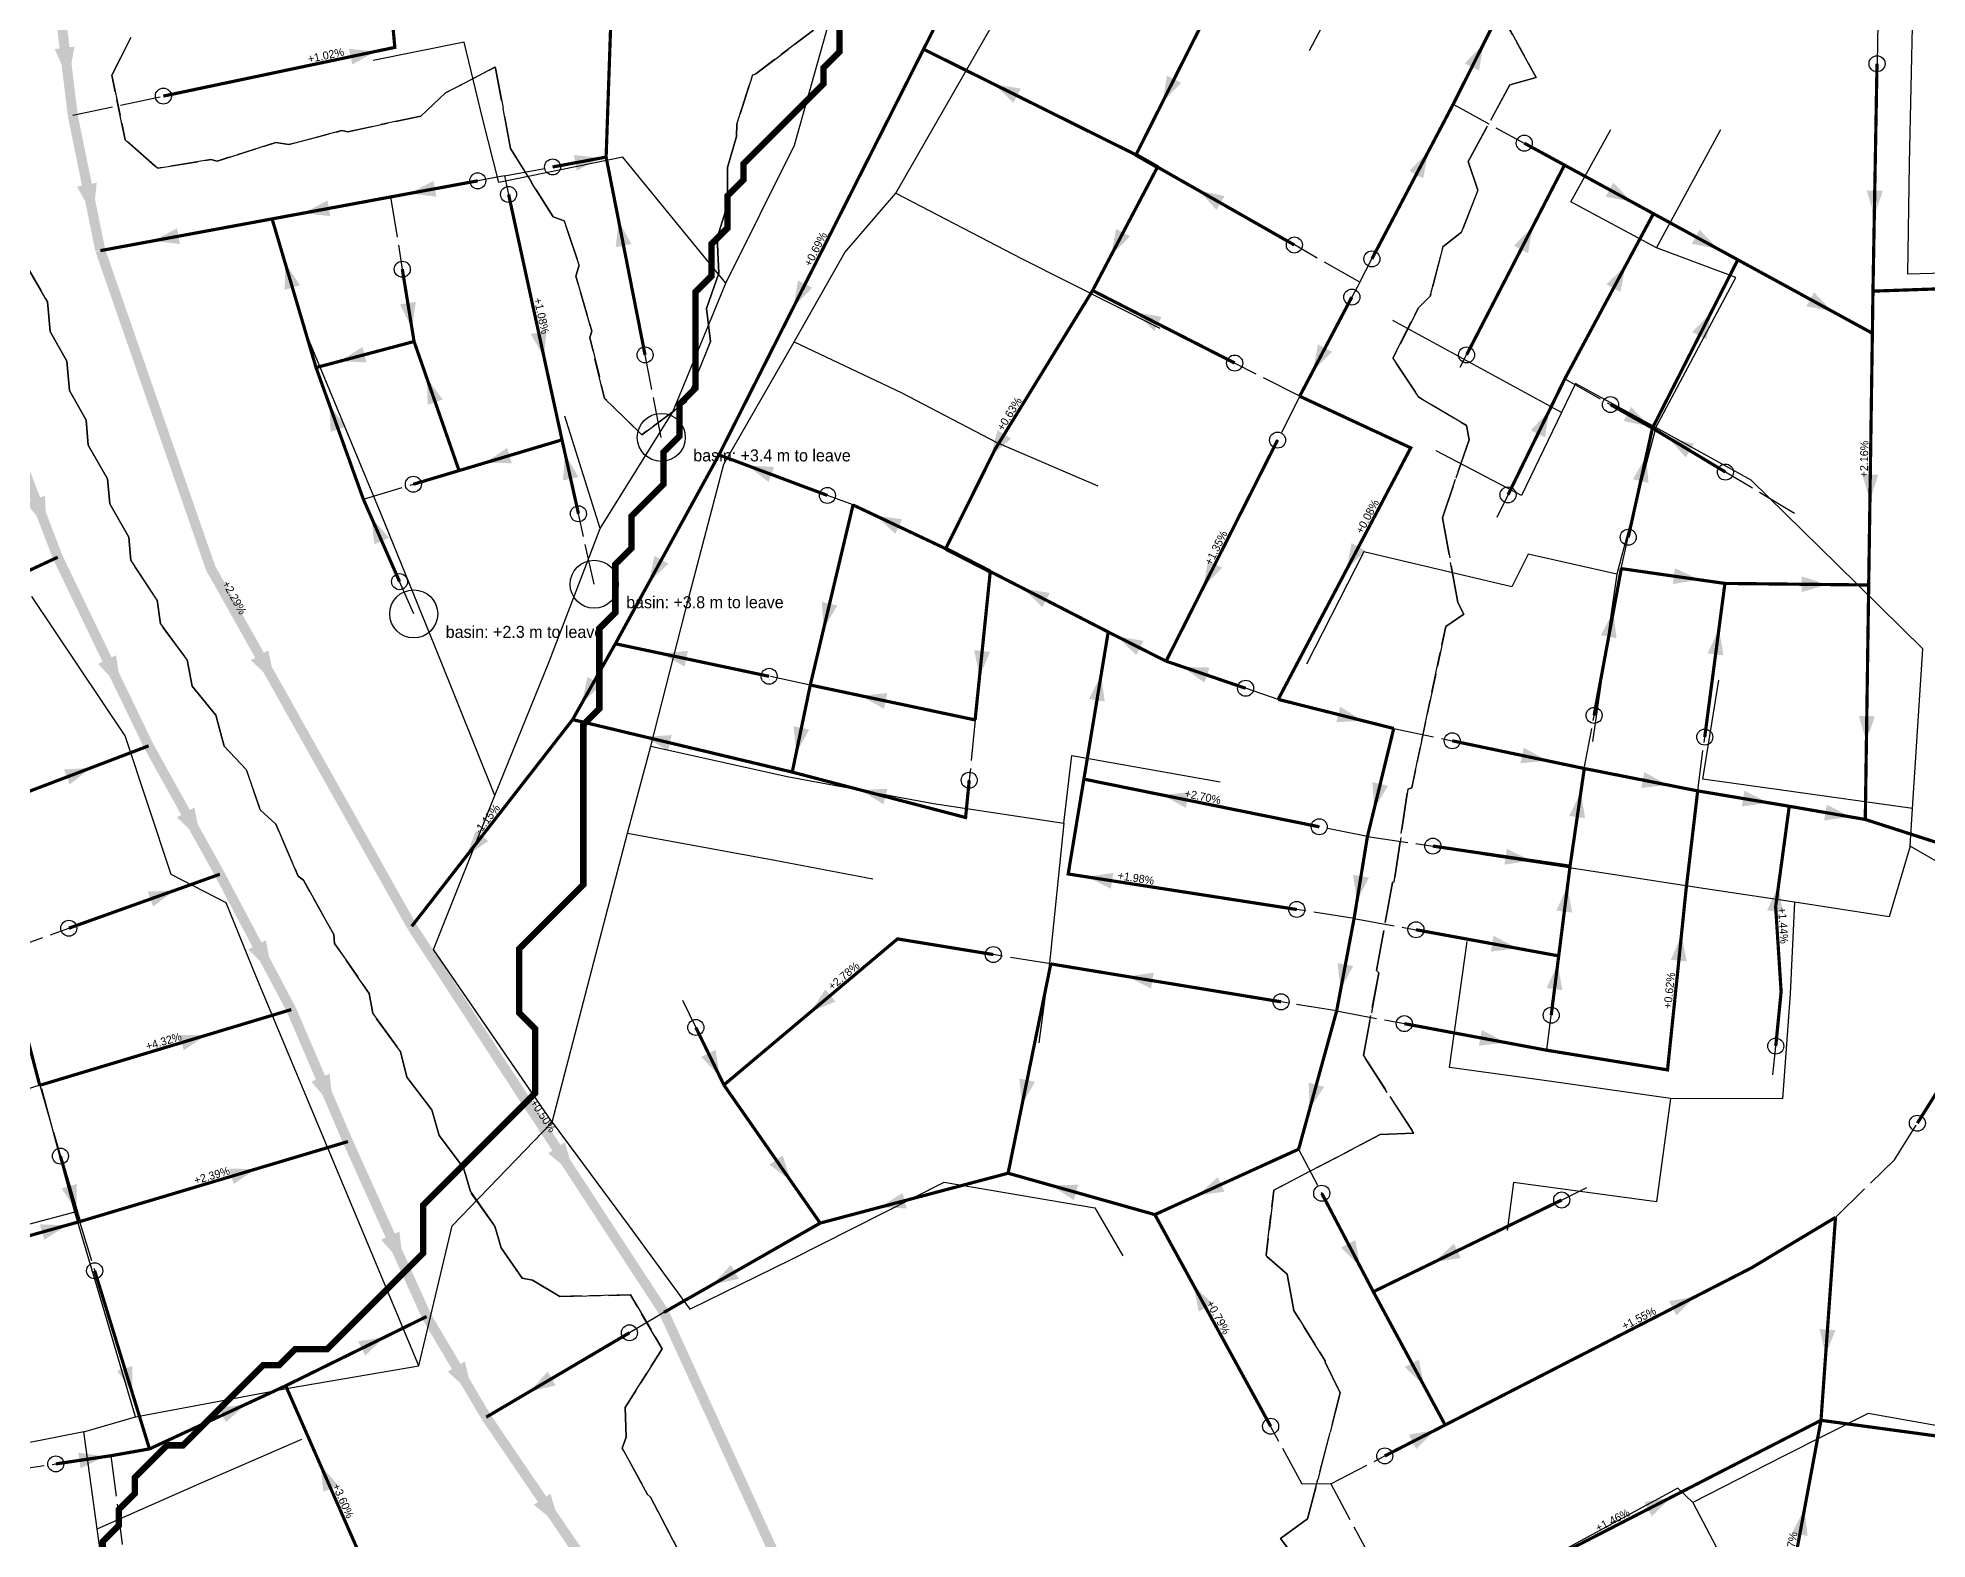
# Model space of a CAD drawing. Header units: metres. Extents: x 441395 to 476894, y 2561381 to 2578972.
# Drawn here: x 450239.8 to 450712, y 2568354.2 to 2568729.3 of the extents above; entities that cross this region are included whole.
import ezdxf
from ezdxf.enums import TextEntityAlignment as Align

# ---------------------------------------------------------------- set-up
doc = ezdxf.new("R2010")
doc.units = ezdxf.units.M
doc.header["$LTSCALE"] = 8
doc.linetypes.add('DASHDOT', pattern=[3.556, 2.54, -0.508, 0, -0.508])
doc.linetypes.add('DASHED', pattern=[1.524, 1.27, -0.254])
for name, color, linetype in [('A_ARROWS', 7, 'Continuous'), ('A_BASINS', 1, 'Continuous'), ('A_BRANCH', 7, 'Continuous'), ('A_BUILT_2006', 252, 'Continuous'), ('A_CATCHMENTS', 7, 'Continuous'), ('A_DROPPED', 1, 'Continuous'), ('A_GRADIENT', 8, 'Continuous'), ('A_HEAD_GAP', 8, 'Continuous'), ('A_HEADS', 8, 'Continuous'), ('A_LATERAL', 7, 'Continuous'), ('A_STREAMS', 5, 'Continuous'), ('A_SUBMAIN', 7, 'Continuous')]:
    doc.layers.add(name, color=color, linetype=linetype)

msp = doc.modelspace()

# ---------------------------------------------------------------- linework, layer by layer
at = {"layer": 'A_ARROWS', "color": 2}
for points in [[(450247.49, 2568718.88), (450244.05, 2568726.53), (450249.02, 2568727.12)], [(450601.1, 2568727.75), (450600, 2568721.14), (450596.43, 2568722.94)], [(450478.84, 2568717.71), (450485.46, 2568716.65), (450483.68, 2568713.07)], [(450520.91, 2568713.28), (450522, 2568719.89), (450525.57, 2568718.1)], [(450587.27, 2568700.81), (450586.06, 2568694.22), (450582.52, 2568696.08)], [(450253.71, 2568684.8), (450249.66, 2568692.13), (450254.56, 2568693.13)], [(450332.77, 2568690.45), (450338.7, 2568693.58), (450339.42, 2568689.65)], [(450306.3, 2568685.56), (450312.23, 2568688.69), (450312.95, 2568684.75)], [(450529.86, 2568691.23), (450536.41, 2568689.8), (450534.43, 2568686.33)], [(450268.71, 2568678.6), (450274.64, 2568681.73), (450275.37, 2568677.8)], [(450508.06, 2568674.99), (450509.27, 2568681.59), (450512.81, 2568679.72)], [(450301.65, 2568673.07), (450305.38, 2568667.5), (450301.55, 2568666.37)], [(450428.71, 2568662.1), (450429.81, 2568668.72), (450433.38, 2568666.92)], [(450333.34, 2568656.73), (450330.34, 2568662.73), (450334.29, 2568663.37)], [(450514.07, 2568660.77), (450520.68, 2568659.64), (450518.86, 2568656.08)], [(450366.35, 2568649.5), (450363.03, 2568655.33), (450366.94, 2568656.18)], [(450315.31, 2568648.53), (450320.98, 2568652.11), (450322, 2568648.24)], [(450558.53, 2568646.15), (450559.74, 2568652.75), (450563.28, 2568650.89)], [(450337.05, 2568644.34), (450341.05, 2568638.95), (450337.27, 2568637.64)], [(450312.74, 2568637.57), (450316.79, 2568632.22), (450313.03, 2568630.87)], [(450478, 2568624.81), (450479.65, 2568631.31), (450483.06, 2568629.22)], [(450351.57, 2568623.14), (450357.13, 2568626.89), (450358.27, 2568623.05)], [(450371.61, 2568625.41), (450374.95, 2568619.6), (450371.05, 2568618.73)], [(450417.15, 2568622.49), (450423.85, 2568622.12), (450422.45, 2568618.37)], [(450323.2, 2568609.49), (450327.61, 2568604.43), (450323.94, 2568602.82)], [(450449.2, 2568609.96), (450455.84, 2568609.04), (450454.14, 2568605.42)], [(450566.9, 2568596.47), (450568.12, 2568603.07), (450571.66, 2568601.2)], [(450392.6, 2568593.32), (450393.93, 2568599.89), (450397.43, 2568597.97)], [(450531.13, 2568592.12), (450532.23, 2568598.73), (450535.8, 2568596.93)], [(450486.09, 2568591.77), (450492.7, 2568590.64), (450490.87, 2568587.08)], [(450436.23, 2568581.74), (450435.76, 2568588.43), (450439.65, 2568587.5)], [(450509.54, 2568579.78), (450516.15, 2568578.68), (450514.35, 2568575.11)], [(450299.18, 2568568.08), (450293.08, 2568573.83), (450297.44, 2568576.28)], [(450395.63, 2568575.52), (450402.31, 2568576.15), (450401.48, 2568572.24)], [(450475.18, 2568569.77), (450473.84, 2568576.34), (450477.82, 2568575.93)], [(450505.55, 2568570.13), (450506.48, 2568563.49), (450502.53, 2568564.15)], [(450525.95, 2568572.18), (450532.66, 2568572), (450531.37, 2568568.22)], [(450375.8, 2568563.09), (450377.2, 2568569.65), (450380.68, 2568567.69)], [(450445.45, 2568564.98), (450452.12, 2568565.61), (450451.29, 2568561.7)], [(450571.01, 2568558.71), (450564.32, 2568558.33), (450565.29, 2568562.21)], [(450429.36, 2568550.67), (450428.71, 2568557.34), (450432.62, 2568556.53)], [(450391.55, 2568554.68), (450398.24, 2568555.14), (450397.31, 2568551.25)], [(450445.45, 2568541.41), (450452.15, 2568541.72), (450451.14, 2568537.85)], [(450573.79, 2568536.7), (450573.36, 2568543.39), (450577.25, 2568542.44)], [(450520.86, 2568540.16), (450527.53, 2568540.85), (450526.73, 2568536.93)], [(450346.91, 2568524.86), (450349.27, 2568531.14), (450352.42, 2568528.68)], [(450501.98, 2568519.71), (450508.61, 2568520.7), (450508, 2568516.75)], [(450569.47, 2568513.57), (450568.52, 2568520.21), (450572.47, 2568519.56)], [(450512.06, 2568494.82), (450518.7, 2568495.76), (450518.05, 2568491.81)], [(450565.41, 2568491.53), (450564.63, 2568498.19), (450568.56, 2568497.44)], [(450433.01, 2568485.99), (450436.62, 2568491.64), (450439.19, 2568488.57)], [(450410.24, 2568469.87), (450405.63, 2568474.74), (450409.23, 2568476.5)], [(450485.78, 2568462.67), (450485.1, 2568469.34), (450489.02, 2568468.54)], [(450557.65, 2568461.63), (450557.42, 2568468.33), (450561.28, 2568467.27)], [(450373.84, 2568445.3), (450367.37, 2568450.63), (450371.56, 2568453.36)], [(450428.01, 2568443.73), (450422.71, 2568447.84), (450425.99, 2568450.13)], [(450493.13, 2568442.62), (450499.84, 2568442.8), (450498.75, 2568438.95)], [(450529.72, 2568440.21), (450534.71, 2568444.68), (450536.37, 2568441.04)], [(450450.27, 2568437.17), (450455.94, 2568440.74), (450456.97, 2568436.88)], [(450408.45, 2568417.84), (450413.02, 2568422.75), (450415, 2568419.28)], [(450528.64, 2568417.69), (450533.47, 2568413.03), (450529.96, 2568411.11)]]:
    msp.add_solid(points, dxfattribs=at)
at = {"layer": 'A_ARROWS', "color": 1}
for points in [[(450324.27, 2568725.93), (450318.42, 2568722.65), (450317.59, 2568726.57)], [(450380.45, 2568699.27), (450374.52, 2568696.14), (450373.79, 2568700.08)], [(450638.2, 2568688.33), (450631.63, 2568689.64), (450633.54, 2568693.15)], [(450698.78, 2568684.76), (450696.89, 2568691.19), (450700.89, 2568691.12)], [(450384.98, 2568683.69), (450388.18, 2568677.79), (450384.25, 2568677.02)], [(450613.4, 2568682.12), (450612.25, 2568675.51), (450608.69, 2568677.35)], [(450659.75, 2568676.56), (450653.17, 2568677.87), (450655.09, 2568681.39)], [(450636.61, 2568672.4), (450635.35, 2568665.82), (450631.82, 2568667.71)], [(450688.36, 2568660.94), (450681.78, 2568662.26), (450683.7, 2568665.77)], [(450657.95, 2568660.62), (450656.84, 2568654.01), (450653.27, 2568655.82)], [(450617.51, 2568636.12), (450616.49, 2568629.5), (450612.9, 2568631.25)], [(450642.63, 2568632.22), (450636.07, 2568633.6), (450638.03, 2568637.09)], [(450647.2, 2568629.5), (450653.72, 2568627.91), (450651.65, 2568624.48)], [(450641.78, 2568624.82), (450642.35, 2568618.14), (450638.44, 2568619.01)], [(450697.68, 2568613.78), (450695.78, 2568620.21), (450699.78, 2568620.16)], [(450655.04, 2568593.94), (450648.43, 2568592.86), (450648.99, 2568596.82)], [(450687, 2568592.74), (450680.58, 2568590.81), (450680.62, 2568594.81)], [(450633.56, 2568585.99), (450634.36, 2568579.33), (450630.43, 2568580.06)], [(450659.95, 2568581.64), (450661.1, 2568575.03), (450657.13, 2568575.55)], [(450696.8, 2568553.48), (450694.9, 2568559.91), (450698.9, 2568559.85)], [(450617.02, 2568548.73), (450610.35, 2568548.08), (450611.17, 2568552)], [(450647.23, 2568542.65), (450640.56, 2568541.93), (450641.33, 2568545.85)], [(450625.45, 2568540.98), (450626.51, 2568534.35), (450622.55, 2568534.93)], [(450672.31, 2568538.22), (450665.67, 2568537.31), (450666.33, 2568541.25)], [(450692.86, 2568534.69), (450686.21, 2568533.81), (450686.9, 2568537.75)], [(450612.98, 2568523.8), (450606.36, 2568522.75), (450606.94, 2568526.71)], [(450622.11, 2568517.38), (450623.29, 2568510.78), (450619.32, 2568511.28)], [(450674.82, 2568517.43), (450675.95, 2568510.82), (450671.98, 2568511.36)], [(450609.57, 2568501.86), (450602.92, 2568501.04), (450603.64, 2568504.98)], [(450650.57, 2568505.15), (450651.91, 2568498.57), (450647.93, 2568498.98)], [(450619.66, 2568498), (450620.84, 2568491.4), (450616.87, 2568491.9)], [(450606.62, 2568478.32), (450599.96, 2568477.53), (450600.7, 2568481.46)], [(450570.28, 2568422.36), (450565.53, 2568427.1), (450569.08, 2568428.96)], [(450588.81, 2568423.48), (450593.69, 2568428.08), (450595.44, 2568424.48)], [(450654.09, 2568414.86), (450649.31, 2568410.16), (450647.48, 2568413.71)], [(450686.61, 2568400.23), (450685.07, 2568406.75), (450689.06, 2568406.47)], [(450586.25, 2568392.57), (450581.45, 2568397.25), (450584.97, 2568399.15)], [(450589.06, 2568381.5), (450584.28, 2568376.8), (450582.45, 2568380.36)], [(450647.94, 2568364.68), (450643.16, 2568359.97), (450641.33, 2568363.53)], [(450681.31, 2568361.7), (450682.11, 2568355.04), (450678.17, 2568355.77)]]:
    msp.add_solid(points, dxfattribs=at)
at = {"layer": 'A_ARROWS', "color": 3}
for points in [[(450242.13, 2568606.58), (450236.94, 2568613.15), (450241.6, 2568614.94)], [(450260.62, 2568566.79), (450254.9, 2568572.91), (450259.4, 2568575.08)], [(450253.09, 2568546.94), (450247.82, 2568542.79), (450246.4, 2568546.53)], [(450280.63, 2568528.82), (450274.57, 2568534.6), (450278.94, 2568537.03)], [(450273.99, 2568516.31), (450268.64, 2568512.27), (450267.29, 2568516.04)], [(450298.37, 2568495.65), (450292.42, 2568501.56), (450296.84, 2568503.89)], [(450281.86, 2568480.14), (450276.31, 2568476.38), (450275.16, 2568480.21)], [(450313.64, 2568462.18), (450308.19, 2568468.54), (450312.78, 2568470.51)], [(450249.48, 2568436.28), (450245.76, 2568441.86), (450249.6, 2568442.98)], [(450294.34, 2568446.72), (450288.78, 2568442.97), (450287.64, 2568446.81)], [(450247.08, 2568432.67), (450241.46, 2568429.02), (450240.38, 2568432.88)], [(450331.19, 2568422.79), (450325.63, 2568429.06), (450330.19, 2568431.11)], [(450326.51, 2568404.71), (450321.65, 2568400.09), (450319.89, 2568403.68)], [(450263.45, 2568390.78), (450259.65, 2568396.31), (450263.47, 2568397.48)], [(450348.49, 2568390.48), (450342.26, 2568396.09), (450346.57, 2568398.64)], [(450362.77, 2568391.14), (450367.27, 2568396.11), (450369.3, 2568392.66)], [(450291.8, 2568387.94), (450286.84, 2568383.44), (450285.15, 2568387.07)], [(450256.56, 2568374.86), (450250.52, 2568371.95), (450249.94, 2568375.9)], [(450310.49, 2568372.73), (450314.9, 2568367.67), (450311.23, 2568366.07)], [(450370.36, 2568357.6), (450363.79, 2568362.81), (450367.93, 2568365.62)]]:
    msp.add_solid(points, dxfattribs=at)
at = {"layer": 'A_BASINS', "color": 1}
for centre in [(450395.64, 2568629.5), (450378.87, 2568592.82), (450333.78, 2568585.41)]:
    msp.add_circle(centre, 6, dxfattribs=at)
at = {"layer": 'A_BRANCH', "color": 1, "const_width": 0.8}
for points in [[(450271.21, 2568714.77), (450329.06, 2568726.94), (450326.79, 2568751.41)], [(450699.45, 2568722.85), (450698.44, 2568666.04)], [(450611.31, 2568703.01), (450621.35, 2568697.53)], [(450368.49, 2568697.06), (450381.86, 2568699.53)], [(450632.85, 2568637.7), (450643.33, 2568631.82)], [(450637.29, 2568604.56), (450643.33, 2568631.82)], [(450628.76, 2568560.06), (450635.55, 2568596.72)], [(450656.4, 2568554.64), (450661.44, 2568593.02)], [(450593.31, 2568553.7), (450626.3, 2568546.78)], [(450588.45, 2568527.4), (450622.74, 2568522.37)], [(450709.53, 2568458.17), (450741.18, 2568508.53)], [(450584.24, 2568506.5), (450619.91, 2568499.96)], [(450618.03, 2568485.13), (450619.91, 2568499.96)], [(450581.33, 2568483.04), (450616.92, 2568476.4)], [(450560.68, 2568440.67), (450573.58, 2568416.06)], [(450576.45, 2568375.04), (450591.53, 2568382.77)]]:
    msp.add_lwpolyline(points, dxfattribs=at)
at = {"layer": 'A_BRANCH', "color": 2, "linetype": 'DASHED', "const_width": 0.8}
msp.add_lwpolyline([(450535.36, 2568741.98), (450514.27, 2568700.1)], dxfattribs=at)
at = {"layer": 'A_BRANCH', "color": 2, "const_width": 0.8}
for points in [[(450573.22, 2568674.1), (450593.53, 2568712.72)], [(450553.85, 2568677.57), (450519.65, 2568697.04)], [(450357.49, 2568690.2), (450370.83, 2568628.89)], [(450330.93, 2568671.51), (450333.87, 2568653.46)], [(450538.93, 2568648.08), (450503.43, 2568666.19)], [(450549.65, 2568628.83), (450521.79, 2568573.6)], [(450437.16, 2568615.01), (450410.06, 2568625.14)], [(450333.69, 2568617.8), (450345.11, 2568621.21)], [(450422.6, 2568569.81), (450384.17, 2568577.95)], [(450541.67, 2568566.82), (450521.79, 2568573.6)], [(450472.6, 2568543.86), (450471.69, 2568534.54), (450428.37, 2568545.88)], [(450554.44, 2568511.56), (450497.33, 2568520.43), (450501.25, 2568544.13)], [(450560.07, 2568532.22), (450501.25, 2568544.13)], [(450478.62, 2568500.3), (450454.68, 2568504.21), (450411.29, 2568467.72)], [(450550.54, 2568488.49), (450492.98, 2568497.96)]]:
    msp.add_lwpolyline(points, dxfattribs=at)
at = {"layer": 'A_BRANCH', "color": 3, "const_width": 0.8}
for points in [[(450235.59, 2568485.74), (450240.32, 2568467.63)], [(450245.49, 2568449.94), (450250.27, 2568433.57)], [(450254.05, 2568421.3), (450267.75, 2568376.8)], [(450387.7, 2568405.82), (450351.9, 2568384.73)], [(450327.57, 2568333.81), (450301.79, 2568392.57)], [(450244.34, 2568373.05), (450258.11, 2568375.09)]]:
    msp.add_lwpolyline(points, dxfattribs=at)
at = {"layer": 'A_BUILT_2006', "color": 252}
for points in [[(450473.94, 2568724.76), (450490.84, 2568754.27)], [(450570.8, 2568751.22), (450557.53, 2568726.08)], [(450707.56, 2568697.97), (450708.42, 2568735.91)], [(450428.92, 2568702.51), (450437.6, 2568733.36)], [(450346.4, 2568728.28), (450323.66, 2568723.66)], [(450351.08, 2568708.92), (450346.4, 2568728.28)], [(450454.24, 2568690.52), (450473.94, 2568724.76)], [(450355.08, 2568693.17), (450351.08, 2568708.92)], [(450411.78, 2568668.07), (450428.92, 2568702.51)], [(450622.92, 2568688.35), (450632.96, 2568706.45)], [(450644.38, 2568676.89), (450660.41, 2568706.39)], [(450386.04, 2568699.53), (450355.08, 2568693.17)], [(450411.78, 2568668.07), (450386.04, 2568699.53)], [(450707.12, 2568670.31), (450707.56, 2568697.97)], [(450441.55, 2568675.71), (450454.24, 2568690.52)], [(450454.24, 2568690.52), (450485.66, 2568674.19)], [(450644.38, 2568676.89), (450622.92, 2568688.35)], [(450428.86, 2568653.34), (450441.55, 2568675.71)], [(450485.66, 2568674.19), (450520.23, 2568656.77)], [(450664.18, 2568669.42), (450644.38, 2568676.89)], [(450644.19, 2568631.95), (450664.18, 2568669.42)], [(450743.71, 2568671.28), (450707.12, 2568670.31)], [(450398.57, 2568635.87), (450411.78, 2568668.07)], [(450598.65, 2568647.69), (450578.47, 2568658.73)], [(450325.62, 2568610.32), (450307.31, 2568654.48)], [(450411.24, 2568622.83), (450428.86, 2568653.34)], [(450428.86, 2568653.34), (450455.61, 2568640.72)], [(450620.59, 2568635.7), (450598.65, 2568647.69)], [(450455.61, 2568640.72), (450479.48, 2568628.23)], [(450624.11, 2568643), (450620.59, 2568635.7)], [(450644.19, 2568631.95), (450624.11, 2568643)], [(450380.37, 2568606.76), (450371.51, 2568634.78)], [(450380.37, 2568606.76), (450398.57, 2568635.87)], [(450620.59, 2568635.7), (450610.58, 2568615)], [(450644.19, 2568631.95), (450634.44, 2568595.3)], [(450667.99, 2568618.82), (450644.19, 2568631.95)], [(450479.48, 2568628.23), (450504.73, 2568617.4)], [(450402.55, 2568589.54), (450411.24, 2568622.83)], [(450610.58, 2568615), (450589.32, 2568626.12)], [(450689.46, 2568597.75), (450667.99, 2568618.82)], [(450339.97, 2568575.13), (450325.62, 2568610.32)], [(450367.58, 2568573.25), (450380.37, 2568606.76)], [(450571.2, 2568600.88), (450556.84, 2568572.87)], [(450608.21, 2568592.17), (450571.2, 2568600.88)], [(450612.26, 2568600.37), (450608.21, 2568592.17)], [(450634.44, 2568595.3), (450612.26, 2568600.37)], [(450634.44, 2568595.3), (450628.32, 2568553.49)], [(450710.92, 2568576.67), (450689.46, 2568597.75)], [(450261.67, 2568554.91), (450238.35, 2568589.75)], [(450393.02, 2568552.39), (450402.55, 2568589.54)], [(450354.08, 2568540.01), (450339.97, 2568575.13)], [(450708.31, 2568536.75), (450710.92, 2568576.67)], [(450354.08, 2568540.01), (450367.58, 2568573.25)], [(450655.89, 2568544.12), (450659.88, 2568568.84)], [(450273.14, 2568520.27), (450261.67, 2568554.91)], [(450387.17, 2568530.63), (450393.02, 2568552.39)], [(450393.02, 2568552.39), (450427.11, 2568544.81)], [(450496.21, 2568533.14), (450498.23, 2568550)], [(450498.23, 2568550), (450535.31, 2568543.46)], [(450427.11, 2568544.81), (450463.71, 2568538.03)], [(450678.6, 2568540.93), (450655.89, 2568544.12)], [(450338.73, 2568501.56), (450354.08, 2568540.01)], [(450463.71, 2568538.03), (450496.21, 2568533.14)], [(450708.31, 2568536.75), (450678.6, 2568540.93)], [(450496.21, 2568533.14), (450492.64, 2568498.16)], [(450707.7, 2568527.4), (450708.31, 2568536.75)], [(450377.76, 2568494.54), (450387.17, 2568530.63)], [(450387.17, 2568530.63), (450424.05, 2568523.92)], [(450707.7, 2568527.4), (450702.5, 2568509.7)], [(450737.9, 2568509.96), (450707.7, 2568527.4)], [(450424.05, 2568523.92), (450448.49, 2568519.22)], [(450625.29, 2568521.52), (450600.94, 2568525.24)], [(450286.87, 2568513.19), (450273.14, 2568520.27)], [(450654.95, 2568516.98), (450625.29, 2568521.52)], [(450294.29, 2568495.02), (450286.87, 2568513.19)], [(450678.84, 2568513.35), (450654.95, 2568516.98)], [(450678.84, 2568513.35), (450677.71, 2568490.52)], [(450702.5, 2568509.7), (450678.84, 2568513.35)], [(450353.53, 2568480.01), (450338.73, 2568501.56)], [(450592.64, 2568472.09), (450597.07, 2568503.55)], [(450308.12, 2568461.96), (450294.29, 2568495.02)], [(450368.34, 2568458.46), (450377.76, 2568494.54)], [(450492.64, 2568498.16), (450489.97, 2568478.21)], [(450492.64, 2568498.16), (450522.27, 2568493.44)], [(450677.71, 2568490.52), (450675.8, 2568464.22)], [(450368.34, 2568458.46), (450353.53, 2568480.01)], [(450618.13, 2568468.55), (450592.64, 2568472.09)], [(450249.09, 2568435.94), (450240.85, 2568466.79)], [(450647.81, 2568464.32), (450618.13, 2568468.55)], [(450320.48, 2568432.43), (450308.12, 2568461.96)], [(450647.81, 2568464.32), (450644.32, 2568438.56)], [(450675.8, 2568464.22), (450647.81, 2568464.32)], [(450343.37, 2568432.53), (450368.34, 2568458.46)], [(450368.34, 2568458.46), (450387.38, 2568432.77)], [(450428.09, 2568424.09), (450466.31, 2568443.47)], [(450466.31, 2568443.47), (450504.02, 2568437.05)], [(450608.57, 2568443.32), (450606.99, 2568431.4)], [(450644.32, 2568438.56), (450608.57, 2568443.32)], [(450249.09, 2568435.94), (450213.29, 2568426.43)], [(450256.16, 2568412.19), (450249.09, 2568435.94)], [(450504.02, 2568437.05), (450510.97, 2568425.05)], [(450335.07, 2568397.56), (450320.48, 2568432.43)], [(450335.07, 2568397.56), (450343.37, 2568432.53)], [(450387.38, 2568432.77), (450402.77, 2568411.68)], [(450402.77, 2568411.68), (450428.09, 2568424.09)], [(450264.22, 2568384.83), (450256.16, 2568412.19)], [(450302.91, 2568392.02), (450335.07, 2568397.56)], [(450264.22, 2568384.83), (450302.91, 2568392.02)], [(450251.34, 2568381.1), (450221.73, 2568375.2)], [(450251.34, 2568381.1), (450264.22, 2568384.83)], [(450254.65, 2568356.86), (450251.34, 2568381.1)], [(450697.2, 2568385.6), (450675.92, 2568374.86)], [(450719.31, 2568381.73), (450697.2, 2568385.6)], [(450280.47, 2568368.26), (450305.78, 2568379.21)], [(450675.92, 2568374.86), (450653.46, 2568363.4)], [(450254.65, 2568356.86), (450280.47, 2568368.26)], [(450649.67, 2568367), (450614.5, 2568347.95)], [(450653.46, 2568363.4), (450649.67, 2568367)], [(450653.46, 2568363.4), (450665.19, 2568341.09)], [(450258.5, 2568329.47), (450254.65, 2568356.86)]]:
    msp.add_lwpolyline(points, dxfattribs=at)
at = {"layer": 'A_CATCHMENTS', "color": 1, "linetype": 'DASHED'}
for points in [[(450567.93, 2568331.03), (450550.38, 2568354.42), (450557.13, 2568359.3), (450565.32, 2568390.78), (450561.54, 2568398.5), (450561.51, 2568398.81), (450553.71, 2568411.39), (450552.08, 2568420.48), (450546.96, 2568424.87), (450546.8, 2568425.18), (450548.74, 2568441.43), (450575.32, 2568455.35), (450583.73, 2568455.66), (450571.09, 2568475.08), (450574.95, 2568495.74), (450574.38, 2568496.3), (450578.4, 2568518.27), (450578.8, 2568518.47), (450582.19, 2568541.63), (450583.21, 2568541.97), (450591.67, 2568582.25), (450596.19, 2568585.35), (450594.72, 2568588.25), (450590.86, 2568609.43), (450597.51, 2568628.89), (450596.9, 2568632.46), (450584.93, 2568639.55), (450578.49, 2568649.27), (450584.85, 2568661.9), (450587.8, 2568664.81), (450590.96, 2568677.1), (450595.63, 2568680.78), (450599.73, 2568691.25), (450597.27, 2568698.43), (450607.71, 2568717.55), (450614.28, 2568719.42), (450600.5, 2568744.28)], [(450433.69, 2568731.27), (450419.31, 2568720.37), (450418.46, 2568719.99), (450414.51, 2568707.77), (450414.41, 2568704.67), (450412.2, 2568696.94), (450412.19, 2568687.63), (450409.62, 2568679.32), (450410.02, 2568670.56), (450406.97, 2568661.69), (450407.97, 2568653.44), (450401.83, 2568638.37), (450390.75, 2568630.17), (450381.48, 2568639.23), (450377.75, 2568654.48), (450378.3, 2568656.05), (450374.3, 2568669.78), (450375.13, 2568672.54), (450371.39, 2568683.64), (450368.63, 2568684.59), (450357.96, 2568701.7), (450354.25, 2568721.71), (450354.05, 2568721.98), (450341.71, 2568715.55), (450335.52, 2568709.77), (450317.32, 2568705.87), (450315.79, 2568706.15), (450302.61, 2568702.66), (450299.31, 2568703.15), (450284.63, 2568698.51), (450283.1, 2568698.94), (450269.74, 2568696.73), (450261.68, 2568703.87), (450258.3, 2568719.96), (450263.1, 2568729.43)]]:
    msp.add_lwpolyline(points, dxfattribs=at)
at = {"layer": 'A_CATCHMENTS', "color": 2, "linetype": 'DASHED'}
for points in [[(450600.5, 2568744.28), (450614.28, 2568719.42), (450607.71, 2568717.55), (450597.27, 2568698.43), (450599.73, 2568691.25), (450595.63, 2568680.78), (450590.96, 2568677.1), (450587.8, 2568664.81), (450584.85, 2568661.9), (450578.49, 2568649.27), (450584.93, 2568639.55), (450596.9, 2568632.46), (450597.51, 2568628.89), (450590.86, 2568609.43), (450594.72, 2568588.25), (450596.19, 2568585.35), (450591.67, 2568582.25), (450583.21, 2568541.97), (450582.19, 2568541.63), (450578.8, 2568518.47), (450578.4, 2568518.27), (450574.38, 2568496.3), (450574.95, 2568495.74), (450571.09, 2568475.08), (450583.73, 2568455.66), (450575.32, 2568455.35), (450548.74, 2568441.43), (450546.8, 2568425.18), (450546.96, 2568424.87), (450552.08, 2568420.48), (450553.71, 2568411.39), (450561.51, 2568398.81), (450561.54, 2568398.5), (450565.32, 2568390.78), (450557.13, 2568359.3), (450550.38, 2568354.42), (450567.93, 2568331.03)], [(450263.1, 2568729.43), (450258.3, 2568719.96), (450261.68, 2568703.87), (450269.74, 2568696.73), (450283.1, 2568698.94), (450284.63, 2568698.51), (450299.31, 2568703.15), (450302.61, 2568702.66), (450315.79, 2568706.15), (450317.32, 2568705.87), (450335.52, 2568709.77), (450341.71, 2568715.55), (450354.05, 2568721.98), (450354.25, 2568721.71), (450357.96, 2568701.7), (450368.63, 2568684.59), (450371.39, 2568683.64), (450375.13, 2568672.54), (450374.3, 2568669.78), (450378.3, 2568656.05), (450377.75, 2568654.48), (450381.48, 2568639.23), (450390.75, 2568630.17), (450401.83, 2568638.37), (450407.97, 2568653.44), (450406.97, 2568661.69), (450410.02, 2568670.56), (450409.62, 2568679.32), (450412.19, 2568687.63), (450412.2, 2568696.94), (450414.41, 2568704.67), (450414.51, 2568707.77), (450418.46, 2568719.99), (450419.31, 2568720.37), (450433.69, 2568731.27)], [(450400.52, 2568350.28), (450392.99, 2568364.71), (450392.2, 2568365.43), (450385.88, 2568377), (450386.84, 2568379.76), (450386.65, 2568387.13), (450395.89, 2568401.77), (450387.94, 2568415.26), (450370.3, 2568414.9), (450363.49, 2568418.95), (450360.92, 2568419.46), (450355.67, 2568427.03), (450354.08, 2568432.46), (450347.93, 2568441.07), (450346.2, 2568446.98), (450340.18, 2568455.1), (450338.32, 2568461.5), (450332.03, 2568469.65), (450330.51, 2568476.05), (450323.55, 2568485.54), (450322.64, 2568490.58), (450314, 2568503.08), (450313.78, 2568505.32), (450306.22, 2568518.91), (450304.93, 2568519.91), (450299.33, 2568532.88), (450295.41, 2568536.43), (450291.95, 2568546.56), (450286.38, 2568552.4), (450284.37, 2568560.14), (450278.44, 2568567.38), (450277.14, 2568573.91), (450277.14, 2568573.91), (450270.46, 2568582.89), (450269.65, 2568588.8), (450263.11, 2568598.71), (450262.6, 2568604.56), (450257.81, 2568612.92), (450257.26, 2568619.16), (450252.46, 2568627.6), (450251.91, 2568633.77), (450247.73, 2568641.19), (450247.09, 2568648.55), (450242.9, 2568655.93), (450242.27, 2568663.34), (450235.64, 2568674.9)]]:
    msp.add_lwpolyline(points, dxfattribs=at)
at = {"layer": 'A_CATCHMENTS', "color": 3, "linetype": 'DASHED'}
msp.add_lwpolyline([(450235.64, 2568674.9), (450242.27, 2568663.34), (450242.9, 2568655.93), (450247.09, 2568648.55), (450247.73, 2568641.19), (450251.91, 2568633.77), (450252.46, 2568627.6), (450257.26, 2568619.16), (450257.81, 2568612.92), (450262.6, 2568604.56), (450263.11, 2568598.71), (450269.65, 2568588.8), (450270.46, 2568582.89), (450277.14, 2568573.91), (450278.44, 2568567.38), (450284.37, 2568560.14), (450286.38, 2568552.4), (450291.95, 2568546.56), (450295.41, 2568536.43), (450299.33, 2568532.88), (450304.93, 2568519.91), (450306.22, 2568518.91), (450313.78, 2568505.32), (450314, 2568503.08), (450322.64, 2568490.58), (450323.55, 2568485.54), (450330.51, 2568476.05), (450332.03, 2568469.65), (450338.32, 2568461.5), (450340.18, 2568455.1), (450346.2, 2568446.98), (450347.93, 2568441.07), (450354.08, 2568432.46), (450355.67, 2568427.03), (450360.92, 2568419.46), (450363.49, 2568418.95), (450370.3, 2568414.9), (450387.94, 2568415.26), (450395.89, 2568401.77), (450386.65, 2568387.13), (450386.84, 2568379.76), (450385.88, 2568377), (450392.2, 2568365.43), (450392.99, 2568364.71), (450400.52, 2568350.28)], dxfattribs=at)
at = {"layer": 'A_DROPPED', "color": 1, "const_width": 1}
for points in [[(450519.65, 2568697.04), (450514.27, 2568700.1)], [(450477.86, 2568595.99), (450466.72, 2568601.7)]]:
    msp.add_lwpolyline(points, dxfattribs=at)
at = {"layer": 'A_HEAD_GAP', "color": 8, "linetype": 'DASHED'}
for points in [[(450699.85, 2568745.3), (450699.45, 2568722.85)], [(450248.56, 2568710), (450271.21, 2568714.77)], [(450593.53, 2568712.72), (450611.31, 2568703.01)], [(450356.48, 2568694.84), (450349.77, 2568693.6)], [(450356.48, 2568694.84), (450368.49, 2568697.06)], [(450356.48, 2568694.84), (450357.49, 2568690.2)], [(450327.99, 2568689.57), (450330.93, 2568671.51)], [(450570.17, 2568668.29), (450553.85, 2568677.57)], [(450570.17, 2568668.29), (450573.22, 2568674.1)], [(450570.17, 2568668.29), (450568.21, 2568664.56)], [(450395.64, 2568629.5), (450391.59, 2568650.11)], [(450595.31, 2568647.05), (450596.89, 2568650.12)], [(450555.18, 2568639.79), (450538.93, 2568648.08)], [(450621.43, 2568644.12), (450632.85, 2568637.7)], [(450555.18, 2568639.79), (450549.65, 2568628.83)], [(450321.19, 2568614.07), (450333.69, 2568617.8)], [(450678.79, 2568610.5), (450661.57, 2568620.85)], [(450443.56, 2568612.62), (450437.16, 2568615.01)], [(450604.52, 2568609.59), (450607.24, 2568615.15)], [(450378.87, 2568592.82), (450374.95, 2568610.42)], [(450635.55, 2568596.72), (450637.29, 2568604.56)], [(450333.78, 2568585.41), (450330.24, 2568593.46)], [(450432.88, 2568567.64), (450422.6, 2568569.81)], [(450549.81, 2568564.05), (450541.67, 2568566.82)], [(450474.07, 2568558.92), (450472.6, 2568543.86)], [(450578.68, 2568556.78), (450593.31, 2568553.7)], [(450626.3, 2568546.78), (450628.76, 2568560.06)], [(450654.64, 2568541.19), (450656.4, 2568554.64)], [(450572.11, 2568529.79), (450560.07, 2568532.22)], [(450572.11, 2568529.79), (450588.45, 2568527.4)], [(450568.78, 2568509.34), (450554.44, 2568511.56)], [(450568.78, 2568509.34), (450584.24, 2568506.5)], [(450231.56, 2568501.15), (450247.59, 2568506.88)], [(450492.98, 2568497.96), (450478.62, 2568500.3)], [(450400.95, 2568488.91), (450404.28, 2568482.08)], [(450564.41, 2568486.2), (450550.54, 2568488.49)], [(450564.41, 2568486.2), (450581.33, 2568483.04)], [(450616.92, 2568476.4), (450618.03, 2568485.13)], [(450673.44, 2568470.24), (450674.15, 2568477.44)], [(450240.32, 2568467.63), (450222.76, 2568462.2)], [(450240.32, 2568467.63), (450245.49, 2568449.94)], [(450689.07, 2568434.63), (450703.79, 2568449.04), (450709.53, 2568458.17)], [(450554.92, 2568451.68), (450560.68, 2568440.67)], [(450626.83, 2568441.99), (450620.65, 2568438.98)], [(450250.27, 2568433.57), (450254.05, 2568421.3)], [(450396.31, 2568410.9), (450387.7, 2568405.82)], [(450562.93, 2568368.1), (450555.84, 2568367.99), (450547.92, 2568382.46)], [(450231.36, 2568371.13), (450244.34, 2568373.05)], [(450258.11, 2568375.09), (450261.12, 2568351.57)], [(450562.93, 2568368.1), (450576.45, 2568375.04)], [(450562.93, 2568368.1), (450576.26, 2568343.33)]]:
    msp.add_lwpolyline(points, dxfattribs=at)
at = {"layer": 'A_HEADS', "color": 1}
for centre in [(450699.45, 2568722.85), (450271.21, 2568714.77), (450611.31, 2568703.01), (450368.49, 2568697.06), (450391.59, 2568650.11), (450596.89, 2568650.12), (450632.85, 2568637.7), (450661.57, 2568620.85), (450607.24, 2568615.15), (450637.29, 2568604.56), (450628.76, 2568560.06), (450593.31, 2568553.7), (450656.4, 2568554.64), (450588.45, 2568527.4), (450584.24, 2568506.5), (450581.33, 2568483.04), (450618.03, 2568485.13), (450674.15, 2568477.44), (450709.53, 2568458.17), (450560.68, 2568440.67), (450620.65, 2568438.98), (450576.45, 2568375.04)]:
    msp.add_circle(centre, 2, dxfattribs=at)
at = {"layer": 'A_HEADS', "color": 2}
for centre in [(450349.77, 2568693.6), (450357.49, 2568690.2), (450553.85, 2568677.57), (450573.22, 2568674.1), (450330.93, 2568671.51), (450568.21, 2568664.56), (450538.93, 2568648.08), (450549.65, 2568628.83), (450333.69, 2568617.8), (450374.95, 2568610.42), (450437.16, 2568615.01), (450330.24, 2568593.46), (450422.6, 2568569.81), (450541.67, 2568566.82), (450472.6, 2568543.86), (450560.07, 2568532.22), (450554.44, 2568511.56), (450478.62, 2568500.3), (450550.54, 2568488.49), (450404.28, 2568482.08), (450547.92, 2568382.46)]:
    msp.add_circle(centre, 2, dxfattribs=at)
at = {"layer": 'A_HEADS', "color": 3}
for centre in [(450247.59, 2568506.88), (450245.49, 2568449.94), (450254.05, 2568421.3), (450387.7, 2568405.82), (450244.34, 2568373.05)]:
    msp.add_circle(centre, 2, dxfattribs=at)
at = {"layer": 'A_LATERAL', "color": 2, "const_width": 0.8}
for points in [[(450491.75, 2568787.13), (450461.19, 2568726.48)], [(450593.53, 2568712.72), (450603.14, 2568731.82)], [(450461.19, 2568726.48), (450425.64, 2568656.02), (450410.06, 2568625.14)], [(450514.27, 2568700.1), (450461.19, 2568726.48)], [(450519.65, 2568697.04), (450503.43, 2568666.19)], [(450503.43, 2568666.19), (450479.08, 2568626.57), (450466.72, 2568601.7)], [(450568.21, 2568664.56), (450555.18, 2568639.79)], [(450410.06, 2568625.14), (450384.17, 2568577.95)], [(450443.56, 2568612.62), (450432.88, 2568567.64)], [(450466.72, 2568601.7), (450443.56, 2568612.62)], [(450477.86, 2568595.99), (450474.07, 2568558.92)], [(450507.33, 2568580.89), (450477.86, 2568595.99)], [(450521.79, 2568573.6), (450507.33, 2568580.89)], [(450432.88, 2568567.64), (450428.37, 2568545.88)], [(450474.07, 2568558.92), (450432.88, 2568567.64)], [(450428.37, 2568545.88), (450373.49, 2568559)], [(450492.98, 2568497.96), (450482.31, 2568445.67)], [(450564.41, 2568486.2), (450554.92, 2568451.68)], [(450554.92, 2568451.68), (450518.99, 2568435.33)], [(450482.31, 2568445.67), (450435.35, 2568433.21)], [(450518.99, 2568435.33), (450482.31, 2568445.67)], [(450435.35, 2568433.21), (450396.31, 2568410.9)], [(450547.92, 2568382.46), (450518.99, 2568435.33)]]:
    msp.add_lwpolyline(points, dxfattribs=at)
at = {"layer": 'A_LATERAL', "color": 1, "linetype": 'DASHDOT', "const_width": 0.8}
for points in [[(450381.86, 2568699.53), (450383.8, 2568755.66)], [(450391.59, 2568650.11), (450381.86, 2568699.53)], [(450661.57, 2568620.85), (450643.33, 2568631.82)], [(450622.74, 2568522.37), (450626.3, 2568546.78)], [(450620.65, 2568438.98), (450573.58, 2568416.06)]]:
    msp.add_lwpolyline(points, dxfattribs=at)
at = {"layer": 'A_LATERAL', "color": 1, "const_width": 0.8}
for points in [[(450596.89, 2568650.12), (450621.35, 2568697.53)], [(450621.35, 2568697.53), (450643.58, 2568685.39)], [(450621.43, 2568644.12), (450643.58, 2568685.39)], [(450643.58, 2568685.39), (450664.67, 2568673.87)], [(450643.33, 2568631.82), (450664.67, 2568673.87)], [(450698.44, 2568666.04), (450698.29, 2568655.52)], [(450757.71, 2568668.12), (450698.44, 2568666.04)], [(450698.29, 2568655.52), (450697.37, 2568592.63)], [(450607.24, 2568615.15), (450621.43, 2568644.12)], [(450635.55, 2568596.72), (450661.44, 2568593.02)], [(450661.44, 2568593.02), (450697.37, 2568592.63)], [(450626.3, 2568546.78), (450654.64, 2568541.19)], [(450616.92, 2568476.4), (450647.1, 2568471.49), (450649.48, 2568494.47), (450651.71, 2568516.32), (450654.64, 2568541.19)], [(450654.64, 2568541.19), (450677.52, 2568537.35)], [(450674.15, 2568477.44), (450675.49, 2568491.02), (450674.12, 2568512.22), (450677.52, 2568537.35)], [(450677.52, 2568537.35), (450696.52, 2568534.05)], [(450696.52, 2568534.05), (450747.59, 2568517.6)], [(450591.53, 2568382.77), (450668.1, 2568422.04), (450689.07, 2568434.63)], [(450689.07, 2568434.63), (450685.45, 2568383.94)], [(450573.58, 2568416.06), (450591.53, 2568382.77)], [(450582.78, 2568331.22), (450685.45, 2568383.94)], [(450673.28, 2568318.5), (450685.45, 2568383.94)], [(450685.45, 2568383.94), (450734.87, 2568377.24)]]:
    msp.add_lwpolyline(points, dxfattribs=at)
at = {"layer": 'A_LATERAL', "color": 2, "linetype": 'DASHDOT', "const_width": 0.8}
for points in [[(450349.77, 2568693.6), (450327.99, 2568689.57)], [(450327.99, 2568689.57), (450298.39, 2568684.09)], [(450298.39, 2568684.09), (450255.48, 2568676.16)], [(450309.37, 2568646.95), (450298.39, 2568684.09)], [(450333.87, 2568653.46), (450309.37, 2568646.95)], [(450345.11, 2568621.21), (450333.87, 2568653.46)], [(450321.19, 2568614.07), (450309.37, 2568646.95)], [(450370.83, 2568628.89), (450345.11, 2568621.21)], [(450374.95, 2568610.42), (450370.83, 2568628.89)], [(450330.24, 2568593.46), (450321.19, 2568614.07)], [(450501.25, 2568544.13), (450507.33, 2568580.89)], [(450373.49, 2568559), (450333.29, 2568507.36)], [(450404.28, 2568482.08), (450411.29, 2568467.72)], [(450411.29, 2568467.72), (450435.35, 2568433.21)]]:
    msp.add_lwpolyline(points, dxfattribs=at)
at = {"layer": 'A_LATERAL', "color": 1, "linetype": 'DASHED', "const_width": 0.8}
for points in [[(450664.67, 2568673.87), (450698.29, 2568655.52)], [(450697.37, 2568592.63), (450696.52, 2568534.05)], [(450619.91, 2568499.96), (450622.74, 2568522.37)]]:
    msp.add_lwpolyline(points, dxfattribs=at)
at = {"layer": 'A_LATERAL', "color": 2, "linetype": 'DASHED', "const_width": 0.8}
for points in [[(450555.18, 2568639.79), (450582.93, 2568626.89), (450549.81, 2568564.05)], [(450384.17, 2568577.95), (450373.49, 2568559)], [(450549.81, 2568564.05), (450578.68, 2568556.78)], [(450578.68, 2568556.78), (450572.11, 2568529.79)], [(450572.11, 2568529.79), (450568.78, 2568509.34)], [(450568.78, 2568509.34), (450564.41, 2568486.2)]]:
    msp.add_lwpolyline(points, dxfattribs=at)
at = {"layer": 'A_LATERAL', "color": 3, "linetype": 'DASHED', "const_width": 0.8}
for points in [[(450201.8, 2568579.56), (450244.82, 2568599.57)], [(450258.11, 2568375.09), (450267.75, 2568376.8)]]:
    msp.add_lwpolyline(points, dxfattribs=at)
at = {"layer": 'A_LATERAL', "color": 3, "const_width": 0.8}
for points in [[(450222.07, 2568535.13), (450267.54, 2568552.44)], [(450247.59, 2568506.88), (450285.32, 2568520.36)], [(450240.32, 2568467.63), (450303.18, 2568486.55)], [(450250.27, 2568433.57), (450317.33, 2568453.58)], [(450232.67, 2568428.64), (450250.27, 2568433.57)]]:
    msp.add_lwpolyline(points, dxfattribs=at)
at = {"layer": 'A_LATERAL', "color": 3, "linetype": 'DASHDOT', "const_width": 0.8}
for points in [[(450301.79, 2568392.57), (450337.01, 2568409.87)], [(450267.75, 2568376.8), (450301.79, 2568392.57)]]:
    msp.add_lwpolyline(points, dxfattribs=at)
at = {"layer": 'A_STREAMS', "color": 5, "const_width": 1.6}
msp.add_lwpolyline([(450440.2, 2568733.84), (450440.2, 2568729.83), (450440.2, 2568725.83), (450436.2, 2568721.83), (450436.2, 2568717.83), (450432.19, 2568713.83), (450428.19, 2568709.83), (450424.19, 2568705.82), (450420.19, 2568701.82), (450416.19, 2568697.82), (450416.19, 2568693.82), (450412.18, 2568689.82), (450412.18, 2568685.82), (450412.18, 2568681.81), (450408.18, 2568677.81), (450408.18, 2568673.81), (450408.18, 2568669.81), (450404.18, 2568665.81), (450404.18, 2568661.8), (450404.18, 2568657.8), (450404.18, 2568653.8), (450404.18, 2568649.8), (450404.18, 2568645.8), (450404.18, 2568641.8), (450400.18, 2568637.79), (450400.18, 2568633.79), (450400.18, 2568629.79), (450396.18, 2568625.79), (450396.18, 2568621.79), (450396.18, 2568617.79), (450392.18, 2568613.78), (450388.17, 2568609.78), (450388.17, 2568605.78), (450388.17, 2568601.78), (450384.17, 2568597.78), (450384.17, 2568593.77), (450384.17, 2568589.77), (450384.17, 2568585.77), (450380.17, 2568581.77), (450380.17, 2568577.77), (450380.17, 2568573.77), (450380.17, 2568569.76), (450380.17, 2568565.76), (450380.17, 2568561.76), (450376.17, 2568557.76), (450376.17, 2568553.76), (450376.17, 2568549.75), (450376.17, 2568545.75), (450376.17, 2568541.75), (450376.17, 2568537.75), (450376.17, 2568533.75), (450376.17, 2568529.75), (450376.17, 2568525.74), (450376.17, 2568521.74), (450376.17, 2568517.74), (450372.17, 2568513.74), (450368.17, 2568509.74), (450364.16, 2568505.74), (450360.16, 2568501.73), (450360.16, 2568497.73), (450360.16, 2568493.73), (450360.16, 2568489.73), (450360.16, 2568485.73), (450364.16, 2568481.72), (450364.16, 2568477.72), (450364.16, 2568473.72), (450364.16, 2568469.72), (450364.16, 2568465.72), (450360.16, 2568461.72), (450356.16, 2568457.71), (450352.16, 2568453.71), (450348.16, 2568449.71), (450344.16, 2568445.71), (450340.15, 2568441.71), (450336.15, 2568437.7), (450336.15, 2568433.7), (450336.15, 2568429.7), (450336.15, 2568425.7), (450332.15, 2568421.7), (450328.15, 2568417.7), (450324.15, 2568413.69), (450320.14, 2568409.69), (450316.14, 2568405.69), (450312.14, 2568401.69), (450308.14, 2568401.69), (450304.14, 2568401.69), (450300.14, 2568397.69), (450296.13, 2568397.69), (450292.13, 2568393.69), (450288.13, 2568389.68), (450284.13, 2568385.68), (450280.13, 2568381.68), (450276.13, 2568377.68), (450272.12, 2568377.68), (450268.12, 2568373.68), (450264.12, 2568369.67), (450264.12, 2568365.67), (450260.12, 2568361.67), (450260.12, 2568357.67), (450256.12, 2568353.67), (450256.12, 2568349.67)], dxfattribs=at)
at = {"layer": 'A_SUBMAIN', "color": 2, "const_width": 2.5}
for points in [[(450244.39, 2568744.62), (450248.56, 2568710)], [(450248.56, 2568710), (450255.48, 2568676.16)], [(450255.48, 2568676.16), (450283.03, 2568596.84), (450333.29, 2568507.36)], [(450333.29, 2568507.36), (450396.31, 2568410.9)]]:
    msp.add_lwpolyline(points, dxfattribs=at)
at = {"layer": 'A_SUBMAIN', "color": 3, "const_width": 2.5}
for points in [[(450233.63, 2568628.75), (450244.82, 2568599.57)], [(450244.82, 2568599.57), (450267.54, 2568552.44)], [(450267.54, 2568552.44), (450285.32, 2568520.36)], [(450285.32, 2568520.36), (450303.18, 2568486.55)], [(450303.18, 2568486.55), (450317.33, 2568453.58)], [(450317.33, 2568453.58), (450337.01, 2568409.87)]]:
    msp.add_lwpolyline(points, dxfattribs=at)
at = {"layer": 'A_SUBMAIN', "color": 3, "linetype": 'DASHDOT', "const_width": 2.5}
for points in [[(450337.01, 2568409.87), (450351.9, 2568384.73)], [(450351.9, 2568384.73), (450377.98, 2568346.41)]]:
    msp.add_lwpolyline(points, dxfattribs=at)
at = {"layer": 'A_SUBMAIN', "color": 2, "linetype": 'DASHDOT', "const_width": 2.5}
msp.add_lwpolyline([(450396.31, 2568410.9), (450457.14, 2568277.91)], dxfattribs=at)

# ---------------------------------------------------------------- texts
at = {"layer": 'A_BASINS', "color": 1}
for s, p in [('basin: +3.4 m to leave', (450403.64, 2568623.5)), ('basin: +3.8 m to leave', (450386.87, 2568586.82)), ('basin: +2.3 m to leave', (450341.78, 2568579.41))]:
    msp.add_text(s, height=3, dxfattribs=at).set_placement(p)
at = {"layer": 'A_GRADIENT', "color": 1}
for s, rotation, p in [('+1.02%', 11.8811, (450312.16, 2568723.38)), ('+2.16%', 89.1638, (450697.83, 2568624.07)), ('+1.44%', 273.6965, (450674.42, 2568507.47)), ('+0.62%', 84.0978, (450649.13, 2568491.15)), ('+1.55%', 27.1537, (450640.7, 2568407.99)), ('+1.46%', 27.1821, (450634.12, 2568357.58)), ('+1.57%', 79.4637, (450679.36, 2568351.22))]:
    msp.add_text(s, height=2, rotation=rotation, dxfattribs=at).set_placement(p, align=Align.BOTTOM_CENTER)
at = {"layer": 'A_GRADIENT', "color": 2}
for s, rotation, p in [('+0.69%', 63.225, (450435.63, 2568675.81)), ('+1.08%', -77.7225, (450364.16, 2568659.54)), ('+0.63%', 58.426, (450483.99, 2568634.55)), ('+0.08%', 62.2083, (450573.51, 2568609)), ('+1.35%', 63.225, (450535.72, 2568601.21)), ('+2.29%', -60.6751, (450287.59, 2568588.7)), ('-1.15%', 52.0937, (450353.39, 2568533.18)), ('+2.70%', 348.5624, (450530.66, 2568538.17)), ('+1.98%', 351.1761, (450514.02, 2568517.84)), ('+2.78%', 40.0622, (450442.27, 2568493.77)), ('+0.50%', -56.8418, (450364.8, 2568459.13)), ('+0.79%', 298.694, (450533.45, 2568408.89))]:
    msp.add_text(s, height=2, rotation=rotation, dxfattribs=at).set_placement(p, align=Align.BOTTOM_CENTER)
at = {"layer": 'A_GRADIENT', "color": 3}
for s, rotation, p in [('+4.32%', 16.756, (450271.75, 2568477.09)), ('+2.39%', 16.6174, (450283.8, 2568443.57)), ('+3.60%', 293.6887, (450314.68, 2568363.19))]:
    msp.add_text(s, height=2, rotation=rotation, dxfattribs=at).set_placement(p, align=Align.BOTTOM_CENTER)

doc.saveas('drawing.dxf')
